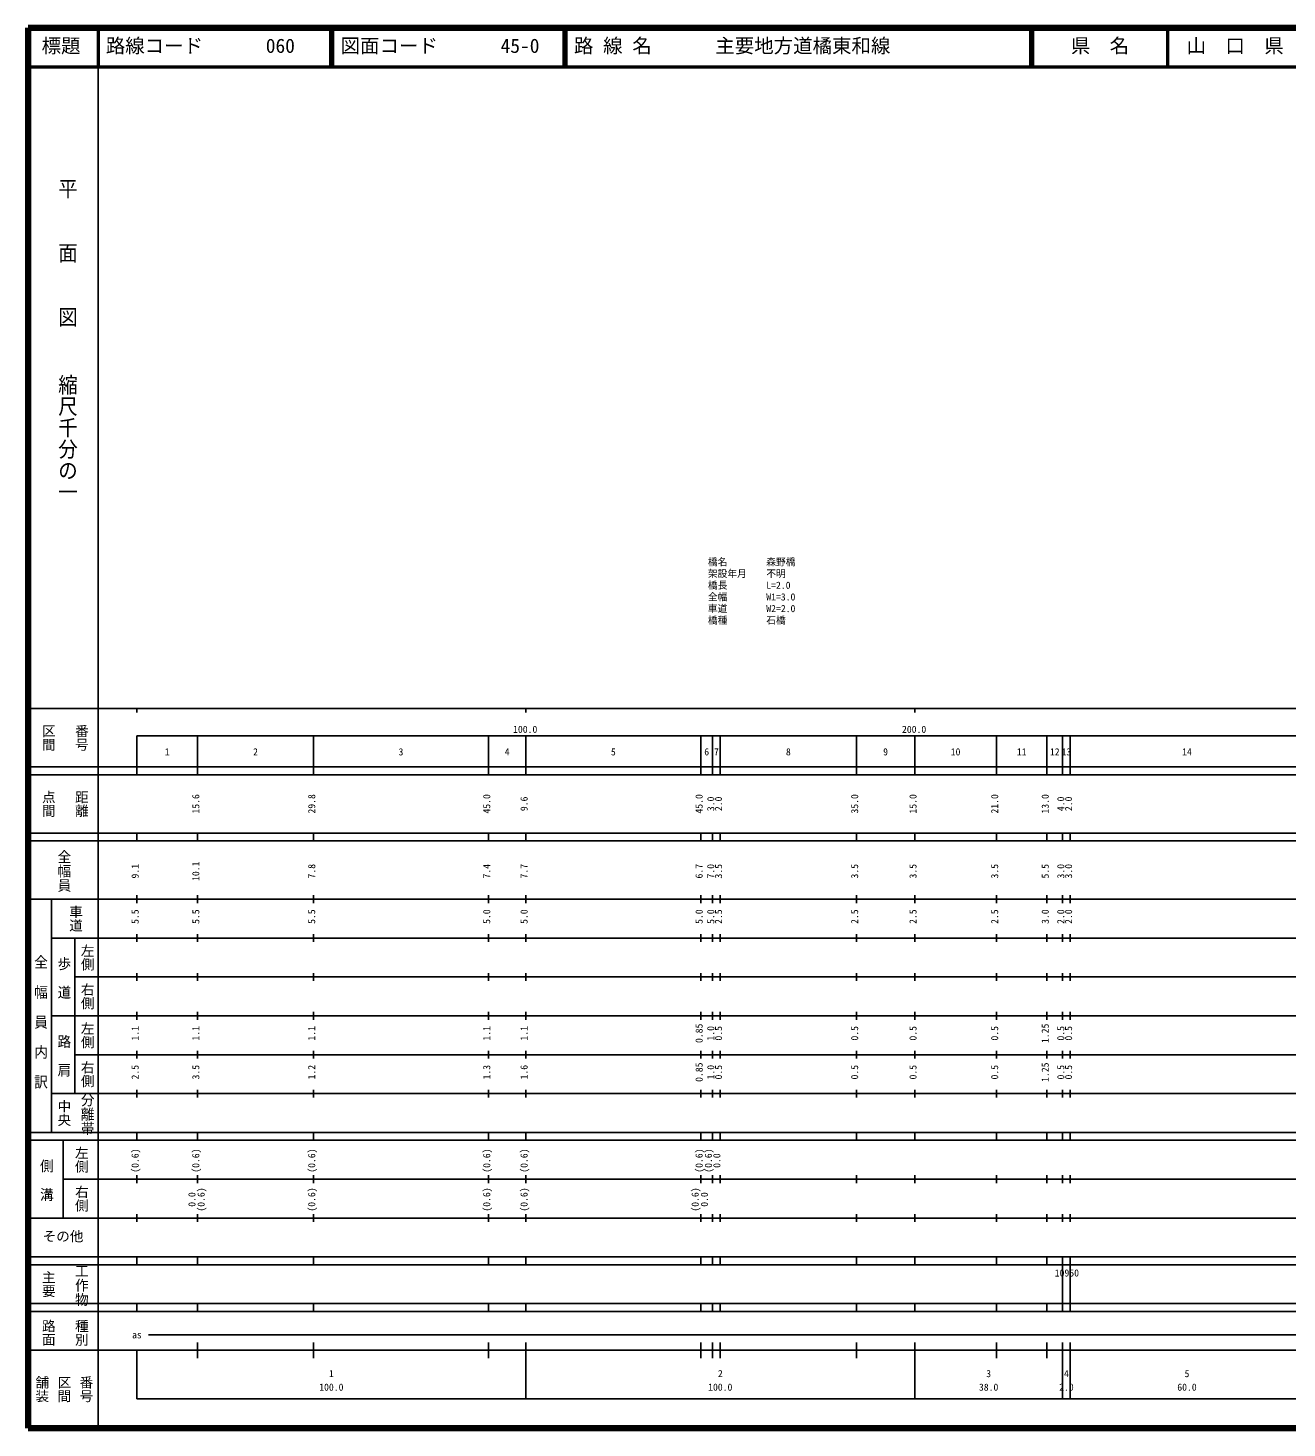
# Model space of a CAD drawing. Units: millimetres on the paper. Extents: x 40 to 680, y 20 to 380.
# Drawn here: x 40 to 363.7, y 20 to 380 of the extents above; entities that cross this region are included whole.
import ezdxf
from ezdxf.enums import TextEntityAlignment as Align

# ---------------------------------------------------------------- set-up
doc = ezdxf.new("R2010")
doc.units = ezdxf.units.MM
doc.layers.add('M-BMK-HTXT', color=7, linetype='Continuous')
doc.layers.add('M-TTL-TXT', color=7, linetype='Continuous')
for name, color, linetype, lineweight in [('M-TTL', 2, 'Continuous', 140), ('M-TTL-BAND', 7, 'Continuous', 25), ('M-TTL-LINE', 7, 'Continuous', 50)]:
    doc.layers.add(name, color=color, linetype=linetype, lineweight=lineweight)
doc.styles.add('@ＭＳ ゴシック', font='')
doc.styles.add('ＭＳ ゴシック', font='')
doc.styles.get('@ＭＳ ゴシック').set_extended_font_data('@MS Gothic')
doc.styles.get('ＭＳ ゴシック').set_extended_font_data('MS Gothic')

msp = doc.modelspace()

# ---------------------------------------------------------------- linework, layer by layer
at = {"layer": 'M-TTL'}
for p, q in [((40, 380), (40, 20)), ((680, 380), (40, 380)), ((40, 20), (680, 20))]:
    msp.add_line(p, q, dxfattribs=at)
at = {"layer": 'M-TTL-BAND'}
for p, q in [((58, 370), (58, 20)), ((40, 205), (579, 205)), ((68, 205), (68, 204)), ((168, 205), (168, 204)), ((268, 205), (268, 204)), ((68, 198), (579, 198)), ((68, 198), (68, 188)), ((83.6, 188), (83.6, 198)), ((113.4, 188), (113.4, 198)), ((158.4, 188), (158.4, 198)), ((168, 188), (168, 198)), ((213, 188), (213, 198)), ((216, 188), (216, 198)), ((218, 188), (218, 198)), ((253, 188), (253, 198)), ((268, 188), (268, 198)), ((289, 188), (289, 198)), ((302, 188), (302, 198)), ((306, 188), (306, 198)), ((308, 188), (308, 198)), ((40, 190), (579, 190)), ((40, 188), (579, 188)), ((40, 173), (579, 173)), ((68, 171), (68, 173)), ((83.6, 171), (83.6, 173)), ((113.4, 171), (113.4, 173)), ((158.4, 171), (158.4, 173)), ((168, 171), (168, 173)), ((213, 171), (213, 173)), ((216, 171), (216, 173)), ((218, 171), (218, 173)), ((253, 171), (253, 173)), ((268, 171), (268, 173)), ((289, 171), (289, 173)), ((302, 171), (302, 173)), ((306, 171), (306, 173)), ((308, 171), (308, 173)), ((40, 171), (579, 171)), ((40, 156), (579, 156)), ((46, 96), (46, 156)), ((68, 155), (68, 157)), ((83.6, 155), (83.6, 157)), ((113.4, 155), (113.4, 157)), ((158.4, 155), (158.4, 157)), ((168, 155), (168, 157)), ((213, 155), (213, 157)), ((216, 155), (216, 157)), ((218, 155), (218, 157)), ((253, 155), (253, 157)), ((268, 155), (268, 157)), ((289, 155), (289, 157)), ((302, 155), (302, 157)), ((306, 155), (306, 157)), ((308, 155), (308, 157)), ((46, 146), (579, 146)), ((52, 146), (52, 106)), ((68, 145), (68, 147)), ((83.6, 145), (83.6, 147)), ((113.4, 145), (113.4, 147)), ((158.4, 145), (158.4, 147)), ((168, 145), (168, 147)), ((213, 145), (213, 147)), ((216, 145), (216, 147)), ((218, 145), (218, 147)), ((253, 145), (253, 147)), ((268, 145), (268, 147)), ((289, 145), (289, 147)), ((302, 145), (302, 147)), ((306, 145), (306, 147)), ((308, 145), (308, 147)), ((68, 135), (68, 137)), ((83.6, 135), (83.6, 137)), ((113.4, 135), (113.4, 137)), ((158.4, 135), (158.4, 137)), ((168, 135), (168, 137)), ((213, 135), (213, 137)), ((216, 135), (216, 137)), ((218, 135), (218, 137)), ((253, 135), (253, 137)), ((268, 135), (268, 137)), ((289, 135), (289, 137)), ((302, 135), (302, 137)), ((306, 135), (306, 137)), ((308, 135), (308, 137)), ((52, 136), (579, 136)), ((46, 126), (579, 126)), ((68, 125), (68, 127)), ((83.6, 125), (83.6, 127)), ((113.4, 125), (113.4, 127)), ((158.4, 125), (158.4, 127)), ((168, 125), (168, 127)), ((213, 125), (213, 127)), ((216, 125), (216, 127)), ((218, 125), (218, 127)), ((253, 125), (253, 127)), ((268, 125), (268, 127)), ((289, 125), (289, 127)), ((302, 125), (302, 127)), ((306, 125), (306, 127)), ((308, 125), (308, 127)), ((52, 116), (579, 116)), ((68, 115), (68, 117)), ((83.6, 115), (83.6, 117)), ((113.4, 115), (113.4, 117)), ((158.4, 115), (158.4, 117)), ((168, 115), (168, 117)), ((213, 115), (213, 117)), ((216, 115), (216, 117)), ((218, 115), (218, 117)), ((253, 115), (253, 117)), ((268, 115), (268, 117)), ((289, 115), (289, 117)), ((302, 115), (302, 117)), ((306, 115), (306, 117)), ((308, 115), (308, 117)), ((46, 106), (579, 106)), ((68, 105), (68, 107)), ((83.6, 105), (83.6, 107)), ((113.4, 105), (113.4, 107)), ((158.4, 105), (158.4, 107)), ((168, 105), (168, 107)), ((213, 105), (213, 107)), ((216, 105), (216, 107)), ((218, 105), (218, 107)), ((253, 105), (253, 107)), ((268, 105), (268, 107)), ((289, 105), (289, 107)), ((302, 105), (302, 107)), ((306, 105), (306, 107)), ((308, 105), (308, 107)), ((40, 96), (579, 96)), ((40, 94), (579, 94)), ((49, 94), (49, 74)), ((68, 94), (68, 96)), ((83.6, 94), (83.6, 96)), ((113.4, 94), (113.4, 96)), ((158.4, 94), (158.4, 96)), ((168, 94), (168, 96)), ((213, 94), (213, 96)), ((216, 94), (216, 96)), ((218, 94), (218, 96)), ((253, 94), (253, 96)), ((268, 94), (268, 96)), ((289, 94), (289, 96)), ((302, 94), (302, 96)), ((306, 94), (306, 96)), ((308, 94), (308, 96)), ((49, 84), (579, 84)), ((68, 83), (68, 85)), ((83.6, 83), (83.6, 85)), ((113.4, 83), (113.4, 85)), ((158.4, 83), (158.4, 85)), ((168, 83), (168, 85)), ((213, 83), (213, 85)), ((216, 83), (216, 85)), ((218, 83), (218, 85)), ((253, 83), (253, 85)), ((268, 83), (268, 85)), ((289, 83), (289, 85)), ((302, 83), (302, 85)), ((306, 83), (306, 85)), ((308, 83), (308, 85)), ((40, 74), (579, 74)), ((68, 73), (68, 75)), ((83.6, 73), (83.6, 75)), ((113.4, 73), (113.4, 75)), ((158.4, 73), (158.4, 75)), ((168, 73), (168, 75)), ((213, 73), (213, 75)), ((216, 73), (216, 75)), ((218, 73), (218, 75)), ((253, 73), (253, 75)), ((268, 73), (268, 75)), ((289, 73), (289, 75)), ((302, 73), (302, 75)), ((306, 73), (306, 75)), ((308, 73), (308, 75)), ((40, 64), (579, 64)), ((40, 62), (579, 62)), ((68, 62), (68, 64)), ((83.6, 62), (83.6, 64)), ((113.4, 62), (113.4, 64)), ((158.4, 62), (158.4, 64)), ((168, 62), (168, 64)), ((213, 62), (213, 64)), ((216, 62), (216, 64)), ((218, 62), (218, 64)), ((253, 62), (253, 64)), ((268, 62), (268, 64)), ((289, 62), (289, 64)), ((302, 62), (302, 64)), ((306, 62), (306, 64)), ((306, 52), (306, 62)), ((308, 62), (308, 64)), ((308, 52), (308, 62)), ((40, 52), (579, 52)), ((68, 50), (68, 52)), ((83.6, 50), (83.6, 52)), ((113.4, 50), (113.4, 52)), ((158.4, 50), (158.4, 52)), ((168, 50), (168, 52)), ((213, 50), (213, 52)), ((216, 50), (216, 52)), ((218, 50), (218, 52)), ((253, 50), (253, 52)), ((268, 50), (268, 52)), ((289, 50), (289, 52)), ((302, 50), (302, 52)), ((306, 50), (306, 52)), ((308, 50), (308, 52)), ((40, 50), (579, 50)), ((71, 44), (460.5, 44)), ((40, 40), (579, 40)), ((68, 40), (68, 27.5)), ((83.6, 38), (83.6, 42)), ((113.4, 38), (113.4, 42)), ((158.4, 38), (158.4, 42)), ((168, 27.5), (168, 42)), ((213, 38), (213, 42)), ((216, 38), (216, 42)), ((218, 38), (218, 42)), ((253, 38), (253, 42)), ((268, 27.5), (268, 42)), ((289, 38), (289, 42)), ((302, 38), (302, 42)), ((306, 27.5), (306, 42)), ((308, 27.5), (308, 42)), ((68, 27.5), (579, 27.5))]:
    msp.add_line(p, q, dxfattribs=at)
at = {"layer": 'M-TTL-LINE'}
for p, q in [((58, 380), (58, 370)), ((117.75, 380), (117.75, 370)), ((118.25, 380), (118.25, 370)), ((177.75, 380), (177.75, 370)), ((178.25, 380), (178.25, 370)), ((297.75, 380), (297.75, 370)), ((298.25, 380), (298.25, 370)), ((333, 380), (333, 370)), ((40, 370), (680, 370))]:
    msp.add_line(p, q, dxfattribs=at)

# ---------------------------------------------------------------- texts
at = {"layer": 'M-BMK-HTXT', "style": 'ＭＳ ゴシック'}
for s, p in [('橋名\u3000\u3000\u3000\u3000森野橋', (214.82, 241.244)), ('橋長\u3000\u3000\u3000\u3000L=2.0', (214.82, 235.244)), ('架設年月\u3000\u3000不明', (214.82, 238.244)), ('全幅\u3000\u3000\u3000\u3000W1=3.0', (214.82, 232.244)), ('車道\u3000\u3000\u3000\u3000W2=2.0', (214.82, 229.244)), ('橋種\u3000\u3000\u3000\u3000石橋', (214.82, 226.244))]:
    msp.add_text(s, height=1.833, dxfattribs=at).set_placement(p, align=Align.BOTTOM_LEFT)
at = {"layer": 'M-TTL-BAND', "style": '@ＭＳ ゴシック'}
for s, height, width, p in [('平\u3000\u3000面\u3000\u3000図', 3.666, 1.1, (47.277, 341.475)), ('縮尺千分の一', 3.666, 1.1, (47.277, 291.03)), ('全幅員', 2.566, 1.05, (47.25, 168.75)), ('全\u3000幅\u3000員\u3000内\u3000訳', 2.566, 1.1, (41.25, 141.75)), ('歩\u3000道', 2.566, 1.05, (47.25, 141.25)), ('路\u3000肩', 2.566, 1.05, (47.25, 121.25)), ('分離帯', 2.566, 1.05, (53.25, 106.25)), ('側\u3000溝', 2.566, 1.05, (42.75, 89.25)), ('工作物', 2.566, 1.05, (51.75, 62.25))]:
    msp.add_text(s, height=height, rotation=270, dxfattribs=dict(at, width=width)).set_placement(p, align=Align.BOTTOM_LEFT)
at = {"layer": 'M-TTL-BAND'}
for s, height, rotation, style, p in [('区間', 2.566, 270, '@ＭＳ ゴシック', (43.25, 201)), ('番号', 2.566, 270, '@ＭＳ ゴシック', (51.75, 201)), ('点間', 2.566, 270, '@ＭＳ ゴシック', (43.25, 184)), ('距離', 2.566, 270, '@ＭＳ ゴシック', (51.75, 184)), ('15.6', 1.833, 90, 'ＭＳ ゴシック', (84.6, 178)), ('29.8', 1.833, 90, 'ＭＳ ゴシック', (114.4, 178)), ('45.0', 1.833, 90, 'ＭＳ ゴシック', (159.4, 178)), ('9.6', 1.833, 90, 'ＭＳ ゴシック', (169, 178.625)), ('45.0', 1.833, 90, 'ＭＳ ゴシック', (214, 178)), ('3.0', 1.833, 90, 'ＭＳ ゴシック', (217, 178.625)), ('2.0', 1.833, 90, 'ＭＳ ゴシック', (219, 178.625)), ('35.0', 1.833, 90, 'ＭＳ ゴシック', (254, 178)), ('15.0', 1.833, 90, 'ＭＳ ゴシック', (269, 178)), ('21.0', 1.833, 90, 'ＭＳ ゴシック', (290, 178)), ('13.0', 1.833, 90, 'ＭＳ ゴシック', (303, 178)), ('4.0', 1.833, 90, 'ＭＳ ゴシック', (307, 178.625)), ('2.0', 1.833, 90, 'ＭＳ ゴシック', (309, 178.625)), ('9.1', 1.833, 90, 'ＭＳ ゴシック', (69, 161.299)), ('10.1', 1.833, 90, 'ＭＳ ゴシック', (84.6, 160.674)), ('7.8', 1.833, 90, 'ＭＳ ゴシック', (114.4, 161.299)), ('7.4', 1.833, 90, 'ＭＳ ゴシック', (159.4, 161.299)), ('7.7', 1.833, 90, 'ＭＳ ゴシック', (169, 161.299)), ('6.7', 1.833, 90, 'ＭＳ ゴシック', (214, 161.299)), ('7.0', 1.833, 90, 'ＭＳ ゴシック', (217, 161.299)), ('3.5', 1.833, 90, 'ＭＳ ゴシック', (219, 161.299)), ('3.5', 1.833, 90, 'ＭＳ ゴシック', (254, 161.299)), ('3.5', 1.833, 90, 'ＭＳ ゴシック', (269, 161.299)), ('3.5', 1.833, 90, 'ＭＳ ゴシック', (290, 161.299)), ('5.5', 1.833, 90, 'ＭＳ ゴシック', (303, 161.299)), ('3.0', 1.833, 90, 'ＭＳ ゴシック', (307, 161.299)), ('3.0', 1.833, 90, 'ＭＳ ゴシック', (309, 161.299)), ('車道', 2.566, 270, '@ＭＳ ゴシック', (50.25, 154.5)), ('5.5', 1.833, 90, 'ＭＳ ゴシック', (69, 149.625)), ('5.5', 1.833, 90, 'ＭＳ ゴシック', (84.6, 149.625)), ('5.5', 1.833, 90, 'ＭＳ ゴシック', (114.4, 149.625)), ('5.0', 1.833, 90, 'ＭＳ ゴシック', (159.4, 149.625)), ('5.0', 1.833, 90, 'ＭＳ ゴシック', (169, 149.625)), ('5.0', 1.833, 90, 'ＭＳ ゴシック', (214, 149.625)), ('5.0', 1.833, 90, 'ＭＳ ゴシック', (217, 149.625)), ('2.5', 1.833, 90, 'ＭＳ ゴシック', (219, 149.625)), ('2.5', 1.833, 90, 'ＭＳ ゴシック', (254, 149.625)), ('2.5', 1.833, 90, 'ＭＳ ゴシック', (269, 149.625)), ('2.5', 1.833, 90, 'ＭＳ ゴシック', (290, 149.625)), ('3.0', 1.833, 90, 'ＭＳ ゴシック', (303, 149.625)), ('2.0', 1.833, 90, 'ＭＳ ゴシック', (307, 149.625)), ('2.0', 1.833, 90, 'ＭＳ ゴシック', (309, 149.625)), ('左側', 2.566, 270, '@ＭＳ ゴシック', (53.25, 144.5)), ('右側', 2.566, 270, '@ＭＳ ゴシック', (53.25, 134.5)), ('左側', 2.566, 270, '@ＭＳ ゴシック', (53.25, 124.5)), ('1.1', 1.833, 90, 'ＭＳ ゴシック', (69, 119.625)), ('1.1', 1.833, 90, 'ＭＳ ゴシック', (84.6, 119.625)), ('1.1', 1.833, 90, 'ＭＳ ゴシック', (114.4, 119.625)), ('1.1', 1.833, 90, 'ＭＳ ゴシック', (159.4, 119.625)), ('1.1', 1.833, 90, 'ＭＳ ゴシック', (169, 119.625)), ('0.85', 1.833, 90, 'ＭＳ ゴシック', (214, 119)), ('1.0', 1.833, 90, 'ＭＳ ゴシック', (217, 119.625)), ('0.5', 1.833, 90, 'ＭＳ ゴシック', (219, 119.625)), ('0.5', 1.833, 90, 'ＭＳ ゴシック', (254, 119.625)), ('0.5', 1.833, 90, 'ＭＳ ゴシック', (269, 119.625)), ('0.5', 1.833, 90, 'ＭＳ ゴシック', (290, 119.625)), ('1.25', 1.833, 90, 'ＭＳ ゴシック', (303, 119)), ('0.5', 1.833, 90, 'ＭＳ ゴシック', (307, 119.625)), ('0.5', 1.833, 90, 'ＭＳ ゴシック', (309, 119.625)), ('右側', 2.566, 270, '@ＭＳ ゴシック', (53.25, 114.5)), ('2.5', 1.833, 90, 'ＭＳ ゴシック', (69, 109.625)), ('3.5', 1.833, 90, 'ＭＳ ゴシック', (84.6, 109.625)), ('1.2', 1.833, 90, 'ＭＳ ゴシック', (114.4, 109.625)), ('1.3', 1.833, 90, 'ＭＳ ゴシック', (159.4, 109.625)), ('1.6', 1.833, 90, 'ＭＳ ゴシック', (169, 109.625)), ('0.85', 1.833, 90, 'ＭＳ ゴシック', (214, 109)), ('1.0', 1.833, 90, 'ＭＳ ゴシック', (217, 109.625)), ('0.5', 1.833, 90, 'ＭＳ ゴシック', (219, 109.625)), ('0.5', 1.833, 90, 'ＭＳ ゴシック', (254, 109.625)), ('0.5', 1.833, 90, 'ＭＳ ゴシック', (269, 109.625)), ('0.5', 1.833, 90, 'ＭＳ ゴシック', (290, 109.625)), ('1.25', 1.833, 90, 'ＭＳ ゴシック', (303, 109)), ('0.5', 1.833, 90, 'ＭＳ ゴシック', (307, 109.625)), ('0.5', 1.833, 90, 'ＭＳ ゴシック', (309, 109.625)), ('中央', 2.566, 270, '@ＭＳ ゴシック', (47.25, 104.5)), ('左側', 2.566, 270, '@ＭＳ ゴシック', (51.75, 92.5)), ('(0.6)', 1.833, 90, 'ＭＳ ゴシック', (69, 85.639)), ('(0.6)', 1.833, 90, 'ＭＳ ゴシック', (84.6, 85.639)), ('(0.6)', 1.833, 90, 'ＭＳ ゴシック', (114.4, 85.639)), ('(0.6)', 1.833, 90, 'ＭＳ ゴシック', (159.4, 85.639)), ('(0.6)', 1.833, 90, 'ＭＳ ゴシック', (169, 85.639)), ('(0.6)', 1.833, 90, 'ＭＳ ゴシック', (214, 85.639)), ('(0.6)', 1.833, 90, 'ＭＳ ゴシック', (216.4, 85.639)), ('0.0', 1.833, 90, 'ＭＳ ゴシック', (218.57, 86.889)), ('右側', 2.566, 270, '@ＭＳ ゴシック', (51.75, 82.5)), ('0.0', 1.833, 90, 'ＭＳ ゴシック', (83.6, 76.889)), ('(0.6)', 1.833, 90, 'ＭＳ ゴシック', (85.97, 75.639)), ('(0.6)', 1.833, 90, 'ＭＳ ゴシック', (114.4, 75.639)), ('(0.6)', 1.833, 90, 'ＭＳ ゴシック', (159.4, 75.639)), ('(0.6)', 1.833, 90, 'ＭＳ ゴシック', (169, 75.639)), ('(0.6)', 1.833, 90, 'ＭＳ ゴシック', (213, 75.639)), ('0.0', 1.833, 90, 'ＭＳ ゴシック', (215.37, 76.889)), ('主要', 2.566, 270, '@ＭＳ ゴシック', (43.25, 60.5)), ('路面', 2.566, 270, '@ＭＳ ゴシック', (43.25, 48)), ('種別', 2.566, 270, '@ＭＳ ゴシック', (51.75, 48)), ('舗装', 2.566, 270, '@ＭＳ ゴシック', (41.583, 33.5)), ('区間', 2.566, 270, '@ＭＳ ゴシック', (47.25, 33.5)), ('番号', 2.566, 270, '@ＭＳ ゴシック', (52.917, 33.5))]:
    msp.add_text(s, height=height, rotation=rotation, dxfattribs=dict(at, style=style)).set_placement(p, align=Align.BOTTOM_LEFT)
at = {"layer": 'M-TTL-BAND', "style": 'ＭＳ ゴシック'}
for s, height, p in [('100.0', 1.833, (164.719, 198.195)), ('200.0', 1.833, (264.719, 198.195)), ('1', 1.833, (75.175, 192.405)), ('2', 1.833, (97.875, 192.405)), ('3', 1.833, (135.275, 192.405)), ('4', 1.833, (162.575, 192.405)), ('5', 1.833, (189.875, 192.405)), ('6', 1.833, (213.875, 192.405)), ('7', 1.833, (216.375, 192.405)), ('8', 1.833, (234.875, 192.405)), ('9', 1.833, (259.875, 192.405)), ('10', 1.833, (277.25, 192.405)), ('11', 1.833, (294.25, 192.405)), ('12', 1.833, (302.75, 192.405)), ('13', 1.833, (305.75, 192.405)), ('14', 1.833, (336.75, 192.405)), ('その他', 2.566, (43.75, 67.25)), ('10950', 1.833, (304, 58.405)), ('as', 1.833, (66.75, 42.5)), ('1', 1.833, (117.375, 32.523)), ('2', 1.833, (217.375, 32.523)), ('3', 1.833, (286.375, 32.523)), ('4', 1.833, (306.375, 32.523)), ('5', 1.833, (337.375, 32.523)), ('100.0', 1.833, (114.875, 29.033)), ('100.0', 1.833, (214.875, 29.033)), ('38.0', 1.833, (284.5, 29.033)), ('2.0', 1.833, (305.125, 29.033)), ('60.0', 1.833, (335.5, 29.033))]:
    msp.add_text(s, height=height, dxfattribs=at).set_placement(p, align=Align.BOTTOM_LEFT)
at = {"layer": 'M-TTL-TXT', "style": 'ＭＳ ゴシック'}
for s, p in [('標題', (43.5, 372.5)), ('路線コード', (60, 372.5)), ('060', (101.142, 372.5)), ('図面コード', (120.38, 372.5)), ('45-0', (161.521, 372.5)), ('路 線 名', (180.38, 372.5)), ('主要地方道橘東和線', (216.734, 372.5)), ('県\u3000名', (308.125, 372.5)), ('山\u3000口\u3000県', (337.875, 372.5))]:
    msp.add_text(s, height=3.666, dxfattribs=at).set_placement(p, align=Align.BOTTOM_LEFT)

doc.saveas('drawing.dxf')
